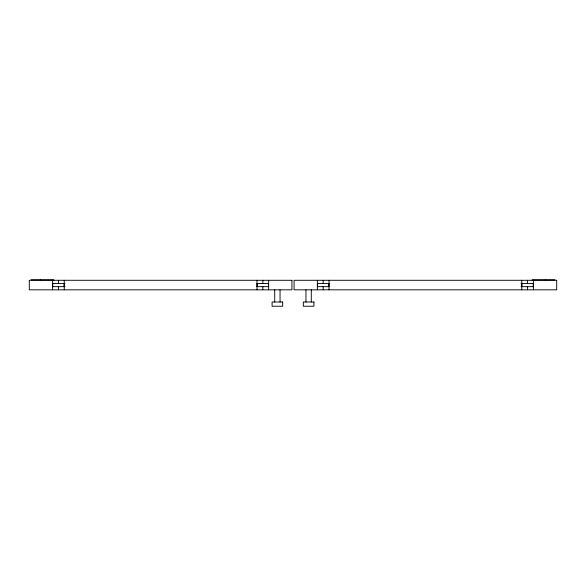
<?xml version="1.0" encoding="UTF-8"?>
<svg xmlns="http://www.w3.org/2000/svg" width="586" height="586" viewBox="0 0 586 586"><rect width="100%" height="100%" fill="white"/><g stroke="black" fill="none" stroke-linecap="round" stroke-linejoin="round"><path stroke-width="0.88" d="M31.051 279.764L53.824 279.764L53.824 280.291M554.949 279.764L532.176 279.764L532.176 280.291M52.601 283.47L65.024 283.47M256.99 283.47L268.644 283.47M317.356 283.47L329.01 283.47M520.976 283.47L533.399 283.47M52.601 286.649L65.024 286.649M256.99 286.649L268.644 286.649M317.356 286.649L329.01 286.649M520.976 286.649L533.399 286.649M545.581 279.764L545.581 280.291M533.399 280.291L533.399 289.821M533.267 283.47L533.267 286.649M527.576 280.291L527.576 283.47M527.576 286.649L527.576 289.821M521.884 283.47L521.884 286.649M521.752 280.291L521.752 289.821M329.01 280.291L329.01 289.821M328.878 283.47L328.878 286.649M323.179 280.291L323.179 283.47M323.179 286.649L323.179 289.821M317.487 283.47L317.487 286.649M317.356 280.291L317.356 289.821M311.291 289.821L311.291 302.002M305.951 289.821L305.951 302.002M280.049 289.821L280.049 302.002M274.709 289.821L274.709 302.002M268.644 280.291L268.644 289.821M268.513 283.47L268.513 286.649M262.821 280.291L262.821 283.47M262.821 286.649L262.821 289.821M257.122 283.47L257.122 286.649M256.99 280.291L256.99 289.821M64.248 280.291L64.248 289.821M64.116 283.47L64.116 286.649M58.424 280.291L58.424 283.47M58.424 286.649L58.424 289.821M52.733 283.47L52.733 286.649M52.601 280.291L52.601 289.821M40.419 279.764L40.419 280.291M291.938 280.291L29.3 280.291L29.3 289.821L291.938 289.821L291.938 280.291M556.7 280.291L294.062 280.291L294.062 289.821L556.7 289.821L556.7 280.291M282.672 302.002L272.087 302.002L272.087 306.236L282.672 306.236L282.672 302.002M313.913 302.002L303.328 302.002L303.328 306.236L313.913 306.236L313.913 302.002"/></g></svg>
